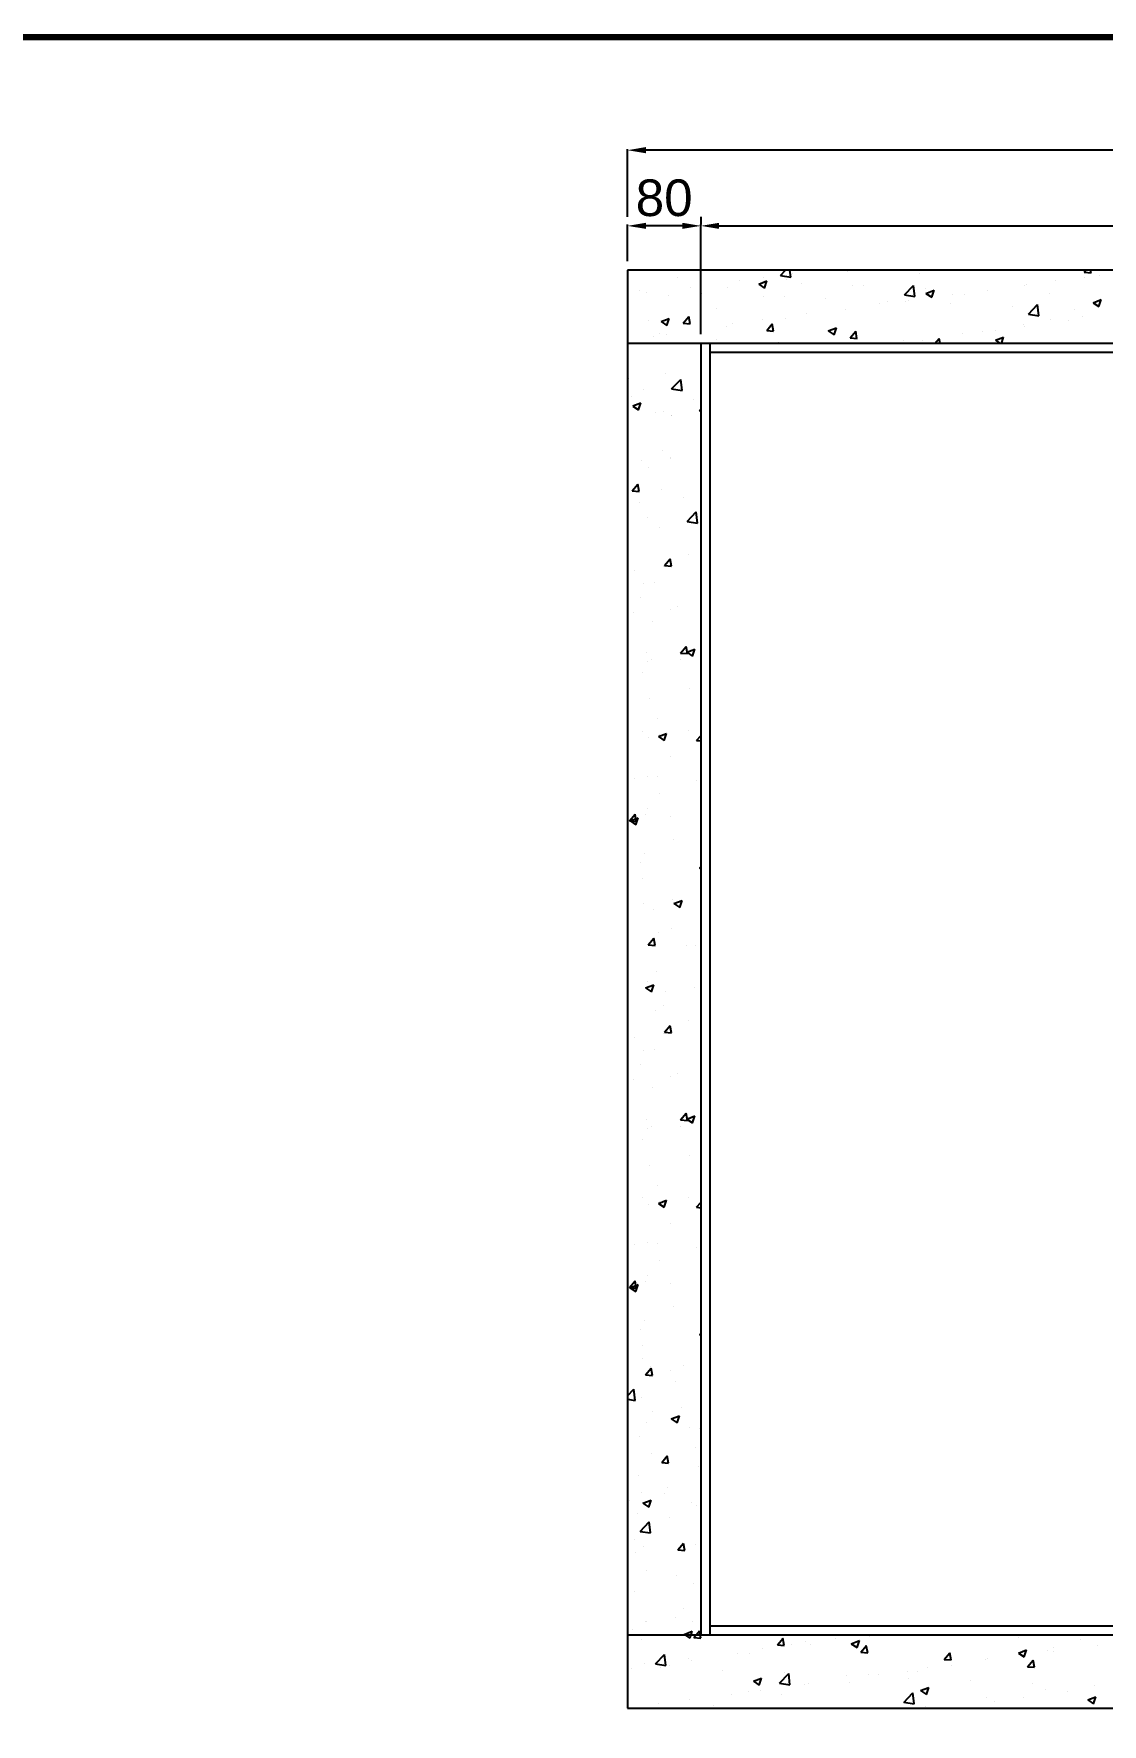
# Model space of a CAD drawing. Header units: millimetres. Extents: x 11916 to 17892, y -30913 to -26687.
# Drawn here: x 14371 to 15538, y -28671 to -26826 of the extents above; entities that cross this region are included whole.
import ezdxf

# ---------------------------------------------------------------- set-up
doc = ezdxf.new("R2010")
doc.units = ezdxf.units.MM
doc.layers.add('LAYOUT', color=7, linetype='Continuous')
doc.layers.add('받침틀', color=251, linetype='Continuous')
doc.styles.get("Standard").update_dxf_attribs({"font": 'arial.ttf'})
doc.dimstyles.new('ISO-25', dxfattribs={"dimtxt": 40, "dimasz": 20, "dimexe": 1.25, "dimexo": 10, "dimgap": 10, "dimtad": 1, "dimdec": 0, "dimtxsty": 'Standard', "dimcen": 2.5, "dimclrd": 3, "dimclre": 3, "dimclrt": 3, "dimadec": 0, "dimazin": 0, "dimtfac": 1, "dimtdec": 0, "dimtmove": 0, "dimatfit": 3, "dimfxl": 0, "dimarcsym": 0})

# ---------------------------------------------------------------- blocks, each defined once
blk = doc.blocks.new('*D33')
at = {"color": 3, "lineweight": -2, "transparency": 16777216}
for p, q in [((15019.4, -27073.6), (15019.4, -27033.9)), ((15079.4, -27035.2), (15039.4, -27035.2)), ((15099.4, -27153.6), (15099.4, -27033.9))]:
    blk.add_line(p, q, dxfattribs=at)
at = {"color": 3, "transparency": 16777216}
for points in [[(15039.4, -27031.9), (15039.4, -27038.5), (15019.4, -27035.2)], [(15079.4, -27031.9), (15079.4, -27038.5), (15099.4, -27035.2)]]:
    blk.add_solid(points, dxfattribs=at)
at = {"layer": 'Defpoints', "color": 0, "transparency": 16777216}
for p in [(15019.4, -27035.2), (15019.4, -27083.6), (15099.4, -27163.6)]:
    blk.add_point(p, dxfattribs=at)
at = {"color": 3, "transparency": 16777216, "insert": (15059.4, -27004.8), "char_height": 40, "attachment_point": 5}
blk.add_mtext('80', dxfattribs=at)
blk = doc.blocks.new('*D34')
at = {"color": 3, "lineweight": -2, "transparency": 16777216}
for p, q in [((15099.4, -27025.2), (15099.4, -27033.9)), ((15119.4, -27035.2), (16489.4, -27035.2)), ((16509.4, -27153.6), (16509.4, -27033.9))]:
    blk.add_line(p, q, dxfattribs=at)
at = {"color": 3, "transparency": 16777216}
for points in [[(15119.4, -27031.9), (15119.4, -27038.5), (15099.4, -27035.2)], [(16489.4, -27031.9), (16489.4, -27038.5), (16509.4, -27035.2)]]:
    blk.add_solid(points, dxfattribs=at)
at = {"layer": 'Defpoints', "color": 0, "transparency": 16777216}
for p in [(15099.4, -27035.2), (16509.4, -27035.2), (16509.4, -27163.6)]:
    blk.add_point(p, dxfattribs=at)
at = {"color": 3, "transparency": 16777216, "insert": (15804.4, -27004.8), "char_height": 40, "attachment_point": 5}
blk.add_mtext('1410', dxfattribs=at)
blk = doc.blocks.new('*D31')
at = {"color": 3, "lineweight": -2, "transparency": 16777216}
for p, q in [((15019.4, -27025.2), (15019.4, -26951.3)), ((16569.4, -26952.6), (15039.4, -26952.6)), ((16589.4, -27025.2), (16589.4, -26951.3))]:
    blk.add_line(p, q, dxfattribs=at)
at = {"color": 3, "transparency": 16777216}
for points in [[(15039.4, -26949.2), (15039.4, -26955.9), (15019.4, -26952.6)], [(16569.4, -26949.2), (16569.4, -26955.9), (16589.4, -26952.6)]]:
    blk.add_solid(points, dxfattribs=at)
at = {"layer": 'Defpoints', "color": 0, "transparency": 16777216}
for p in [(15019.4, -26952.6), (15019.4, -27035.2), (16589.4, -27035.2)]:
    blk.add_point(p, dxfattribs=at)
at = {"color": 3, "transparency": 16777216, "insert": (15804.4, -26922.1), "char_height": 40, "attachment_point": 5}
blk.add_mtext('1570', dxfattribs=at)

msp = doc.modelspace()

# ---------------------------------------------------------------- linework, layer by layer
at = {"linetype": 'Continuous'}
for p, q in [((15073.6, -27092), (15073.6, -27092)), ((15167.9, -27091.5), (15167.9, -27091.5)), ((15186.3, -27089.5), (15192, -27083.6)), ((15186.3, -27089.5), (15197.6, -27091.2)), ((15197.6, -27091.2), (15196.7, -27083.6)), ((15199.7, -27087.3), (15199.7, -27087.3)), ((15259.1, -27084.8), (15259.1, -27084.8)), ((15338.6, -27087.3), (15338.6, -27087.3)), ((15518.1, -27091.5), (15518.1, -27091.5)), ((15518.2, -27085.9), (15520.1, -27083.6)), ((15518.2, -27085.9), (15525.7, -27086.6)), ((15525.7, -27086.6), (15525.1, -27083.6)), ((15534.6, -27088.9), (15534.6, -27088.9)), ((15032.6, -27106.2), (15032.6, -27106.2)), ((15039.6, -27108.4), (15039.6, -27108.4)), ((15063.8, -27111.4), (15063.8, -27111.4)), ((15087.7, -27102.1), (15087.7, -27102.1)), ((15100.4, -27109), (15100.4, -27109)), ((15129, -27102.4), (15129, -27102.4)), ((15141.4, -27094.8), (15141.4, -27094.8)), ((15162.8, -27098.8), (15171.7, -27095.4)), ((15162.8, -27098.8), (15169.1, -27103.1)), ((15168.2, -27111.9), (15168.2, -27111.9)), ((15169.1, -27103.1), (15171.7, -27095.4)), ((15193.2, -27094.3), (15193.2, -27094.3)), ((15209.2, -27097.7), (15209.2, -27097.7)), ((15264.6, -27100), (15264.6, -27100)), ((15277, -27100.6), (15277, -27100.6)), ((15321.9, -27110.5), (15331.8, -27100.2)), ((15321.9, -27110.5), (15333.2, -27112.2)), ((15333.2, -27112.3), (15331.8, -27100.2)), ((15344.8, -27103.4), (15344.8, -27103.4)), ((15345.3, -27109), (15354.2, -27105.5)), ((15345.3, -27109), (15351.6, -27113.2)), ((15351.6, -27113.2), (15354.2, -27105.6)), ((15374.5, -27110), (15374.5, -27110)), ((15387, -27110), (15387, -27110)), ((15412.6, -27106.3), (15412.6, -27106.3)), ((15452.9, -27100.4), (15452.9, -27100.4)), ((15454.7, -27099.4), (15454.7, -27099.4)), ((15480.4, -27109.1), (15480.4, -27109.1)), ((15486.5, -27095.3), (15486.5, -27095.3)), ((15116.4, -27125.5), (15116.4, -27125.5)), ((15190.5, -27112.8), (15190.5, -27112.8)), ((15214.4, -27131.1), (15214.4, -27131.1)), ((15236, -27114.7), (15236, -27114.7)), ((15257.6, -27127), (15257.6, -27127)), ((15294.6, -27120.5), (15294.6, -27120.5)), ((15303.8, -27117.6), (15303.8, -27117.6)), ((15322.8, -27118.1), (15322.8, -27118.1)), ((15326.4, -27116.3), (15326.4, -27116.3)), ((15371.6, -27120.5), (15371.6, -27120.5)), ((15439.4, -27123.3), (15439.4, -27123.3)), ((15457.4, -27131.5), (15467.3, -27121.2)), ((15468.7, -27133.3), (15467.3, -27121.2)), ((15507.1, -27126.2), (15507.1, -27126.2)), ((15527.8, -27119.1), (15536.7, -27115.7)), ((15527.8, -27119.1), (15534.2, -27123.4)), ((15534.2, -27123.4), (15536.7, -27115.7)), ((15042.4, -27138.2), (15042.4, -27138.2)), ((15056.1, -27139.8), (15065, -27136.3)), ((15056.1, -27139.8), (15062.4, -27144)), ((15062.4, -27144), (15065, -27136.3)), ((15080.3, -27141.6), (15086.4, -27134.3)), ((15080.3, -27141.6), (15087.9, -27142.3)), ((15087.9, -27142.3), (15086.4, -27134.3)), ((15127.5, -27144.7), (15127.5, -27144.7)), ((15134.5, -27141.6), (15134.5, -27141.6)), ((15166.3, -27137.4), (15166.3, -27137.4)), ((15171.4, -27149.6), (15177.5, -27142.3)), ((15179, -27150.2), (15177.5, -27142.3)), ((15191.6, -27136.6), (15191.6, -27136.6)), ((15238.6, -27149.9), (15247.5, -27146.5)), ((15244.9, -27154.2), (15247.5, -27146.5)), ((15421.3, -27149.5), (15421.3, -27149.5)), ((15451.4, -27142.7), (15451.4, -27142.7)), ((15453.1, -27145.4), (15453.1, -27145.4)), ((15457.4, -27131.5), (15468.7, -27133.3)), ((15481.5, -27137.7), (15481.5, -27137.7)), ((15501.2, -27139), (15501.2, -27139)), ((15516.6, -27133.8), (15516.6, -27133.8)), ((15048.3, -27156.5), (15048.3, -27156.5)), ((15054.3, -27152.2), (15054.3, -27152.2)), ((15062.3, -27153.6), (15062.3, -27153.6)), ((15116.1, -27159.4), (15116.1, -27159.4)), ((15171.4, -27149.6), (15179, -27150.2)), ((15183.9, -27162.2), (15183.9, -27162.2)), ((15238.6, -27149.9), (15244.9, -27154.2)), ((15262.5, -27157.5), (15268.6, -27150.2)), ((15262.5, -27157.5), (15270.1, -27158.2)), ((15270, -27158.2), (15268.6, -27150.3)), ((15321.3, -27160.4), (15321.3, -27160.4)), ((15333.4, -27163.1), (15333.4, -27163.1)), ((15341.1, -27160.1), (15341.1, -27160.1)), ((15355.2, -27163.6), (15359.7, -27158.2)), ((15360.7, -27163.6), (15359.7, -27158.2)), ((15385.4, -27152.2), (15385.4, -27152.2)), ((15407.4, -27150.4), (15407.4, -27150.4)), ((15421.1, -27160.1), (15430, -27156.7)), ((15421.1, -27160.1), (15426.3, -27163.6)), ((15427.7, -27163.6), (15430, -27156.7)), ((15020.9, -27202.3), (15020.9, -27202.3)), ((15060.7, -27195.9), (15060.7, -27195.9)), ((15067.6, -27213.2), (15077.5, -27202.9)), ((15078.9, -27215), (15077.5, -27202.9)), ((15023.6, -27221.4), (15023.6, -27221.4)), ((15037.1, -27214), (15037.1, -27214)), ((15067.6, -27213.2), (15078.9, -27214.9)), ((15025.2, -27231.8), (15034.1, -27228.4)), ((15025.2, -27231.9), (15031.5, -27236.1)), ((15031.5, -27236.1), (15034.1, -27228.4)), ((15050.4, -27238.5), (15050.4, -27238.5)), ((15059.2, -27238.2), (15059.2, -27238.2)), ((15067.7, -27241.8), (15067.7, -27241.8)), ((15091.4, -27224.3), (15091.4, -27224.3)), ((15097.9, -27237.1), (15099.4, -27235.4)), ((15097.9, -27237.1), (15099.4, -27237.3)), ((15067.5, -27241.8), (15067.5, -27241.8)), ((15034.3, -27291.9), (15034.3, -27291.9)), ((15057.6, -27280.5), (15057.6, -27280.5)), ((15066.1, -27287.7), (15066.1, -27287.7)), ((15066.1, -27288.8), (15066.1, -27288.8)), ((15042, -27299), (15042, -27299)), ((15024.5, -27324.7), (15030.6, -27317.4)), ((15024.5, -27324.7), (15032.1, -27325.4)), ((15032, -27325.4), (15030.5, -27317.4)), ((15056.1, -27322.7), (15056.1, -27322.7)), ((15080.7, -27331.4), (15080.7, -27331.4)), ((15032.6, -27337.8), (15032.6, -27337.8)), ((15084.5, -27357.9), (15094.4, -27347.6)), ((15095.8, -27359.7), (15094.4, -27347.6)), ((15041.4, -27353.7), (15041.4, -27353.7)), ((15054.6, -27365), (15054.6, -27365)), ((15084.5, -27357.9), (15095.8, -27359.7)), ((15059.1, -27407.4), (15059.1, -27407.4)), ((15059.7, -27406.1), (15065.8, -27398.8)), ((15059.7, -27406.1), (15067.3, -27406.8)), ((15067.3, -27406.8), (15065.8, -27398.8)), ((15086, -27393.5), (15086, -27393.5)), ((15027.3, -27411.6), (15027.3, -27411.6)), ((15036.4, -27426), (15036.4, -27426)), ((15048.4, -27424.5), (15048.4, -27424.5)), ((15033.9, -27441), (15033.9, -27441)), ((15025.7, -27457.5), (15025.7, -27457.5)), ((15066.8, -27453.9), (15066.8, -27453.9)), ((15073.8, -27451.2), (15073.8, -27451.2)), ((15046.8, -27466.8), (15046.8, -27466.8)), ((15077.3, -27501.6), (15083.4, -27494.4)), ((15084.9, -27502.3), (15083.4, -27494.4)), ((15084.1, -27500.8), (15093, -27497.4)), ((15090.4, -27505), (15093, -27497.4)), ((15040.4, -27501.3), (15040.4, -27501.3)), ((15041.2, -27511), (15041.2, -27511)), ((15045.3, -27509.1), (15045.3, -27509.1)), ((15077, -27508.7), (15077, -27508.7)), ((15077.3, -27501.6), (15084.9, -27502.3)), ((15084.1, -27500.8), (15090.4, -27505)), ((15036, -27522.9), (15036, -27522.9)), ((15043.8, -27551.3), (15043.8, -27551.3)), ((15087.2, -27540.8), (15087.2, -27540.8)), ((15051.7, -27573.3), (15051.7, -27573.3)), ((15036, -27586.8), (15036, -27586.8)), ((15053.2, -27592.9), (15062.1, -27589.4)), ((15053.8, -27590.9), (15053.8, -27590.9)), ((15059.5, -27597.1), (15062.1, -27589.5)), ((15085.6, -27586.7), (15085.6, -27586.7)), ((15094.9, -27597.2), (15099.4, -27591.9)), ((15042.2, -27593.6), (15042.2, -27593.6)), ((15053.2, -27592.9), (15059.5, -27597.1)), ((15094.9, -27597.2), (15099.4, -27597.6)), ((15066.4, -27614.7), (15066.4, -27614.7)), ((15020.4, -27641), (15020.4, -27641)), ((15027, -27638.2), (15027, -27638.2)), ((15040.7, -27635.9), (15040.7, -27635.9)), ((15052.1, -27636.8), (15052.1, -27636.8)), ((15094.8, -27641), (15094.8, -27641)), ((15053.8, -27655.2), (15053.8, -27655.2)), ((15021.5, -27684.7), (15027.6, -27677.4)), ((15021.5, -27684.7), (15029.1, -27685.4)), ((15022.3, -27685), (15031.2, -27681.5)), ((15029, -27685.4), (15027.6, -27677.4)), ((15028.6, -27689.2), (15031.2, -27681.5)), ((15039.1, -27678.2), (15039.1, -27678.2)), ((15040.9, -27671.8), (15040.9, -27671.8)), ((15066.8, -27680.6), (15066.8, -27680.6)), ((15022.3, -27685), (15028.6, -27689.2)), ((15037.6, -27720.4), (15037.6, -27720.4)), ((15069.5, -27705.6), (15069.5, -27705.6)), ((15033.4, -27730.7), (15033.4, -27730.7)), ((15098.1, -27736.1), (15099.4, -27735.6)), ((15098.1, -27736.1), (15099.4, -27737)), ((15035.6, -27747.6), (15035.6, -27747.6)), ((15036.7, -27774.8), (15036.7, -27774.8)), ((15068.2, -27770.8), (15068.2, -27770.8)), ((15070.1, -27775.1), (15079, -27771.7)), ((15070.1, -27775.1), (15076.4, -27779.3)), ((15076.4, -27779.3), (15079, -27771.7)), ((15047.3, -27781.5), (15047.3, -27781.5)), ((15042.1, -27820.2), (15048.2, -27812.9)), ((15049.6, -27820.9), (15048.2, -27812.9)), ((15053, -27807.3), (15053, -27807.3)), ((15067.2, -27802.7), (15067.2, -27802.7)), ((15042.1, -27820.2), (15049.7, -27820.9)), ((15083.9, -27821.1), (15083.9, -27821.1)), ((15094.1, -27821.1), (15094.1, -27821.1)), ((15051.5, -27849.6), (15051.5, -27849.6)), ((15039.2, -27867.2), (15048.1, -27863.8)), ((15039.2, -27867.2), (15045.5, -27871.4)), ((15041.6, -27859.8), (15041.6, -27859.8)), ((15045.5, -27871.4), (15048.1, -27863.8)), ((15092.5, -27867), (15092.5, -27867)), ((15059.2, -27886), (15059.2, -27886)), ((15060.7, -27871.2), (15060.7, -27871.2)), ((15049.9, -27891.9), (15049.9, -27891.9)), ((15086, -27903.1), (15086, -27903.1)), ((15027.3, -27921.2), (15027.3, -27921.2)), ((15059.1, -27917.1), (15059.1, -27917.1)), ((15059.7, -27915.7), (15065.8, -27908.4)), ((15059.7, -27915.7), (15067.3, -27916.4)), ((15067.3, -27916.4), (15065.8, -27908.5)), ((15036.4, -27935.6), (15036.4, -27935.6)), ((15048.4, -27934.1), (15048.4, -27934.1)), ((15033.9, -27950.6), (15033.9, -27950.6)), ((15073.8, -27960.8), (15073.8, -27960.8)), ((15025.7, -27967.2), (15025.7, -27967.2)), ((15046.8, -27976.4), (15046.8, -27976.4)), ((15066.8, -27963.5), (15066.8, -27963.5)), ((15040.4, -28010.9), (15040.4, -28010.9)), ((15077.3, -28011.3), (15083.4, -28004)), ((15077.3, -28011.3), (15084.9, -28011.9)), ((15084.9, -28011.9), (15083.4, -28004)), ((15084.1, -28010.4), (15093, -28007)), ((15084.1, -28010.4), (15090.4, -28014.7)), ((15090.4, -28014.7), (15093, -28007)), ((15036, -28032.6), (15036, -28032.6)), ((15041.2, -28020.6), (15041.2, -28020.6)), ((15045.3, -28018.7), (15045.3, -28018.7)), ((15077, -28018.4), (15077, -28018.4)), ((15087.2, -28050.4), (15087.2, -28050.4)), ((15043.8, -28061), (15043.8, -28061)), ((15051.7, -28082.9), (15051.7, -28082.9)), ((15036, -28096.4), (15036, -28096.4)), ((15042.2, -28103.2), (15042.2, -28103.2)), ((15053.2, -28102.5), (15062.1, -28099.1)), ((15053.2, -28102.5), (15059.5, -28106.8)), ((15053.8, -28100.5), (15053.8, -28100.5)), ((15059.5, -28106.8), (15062.1, -28099.1)), ((15085.6, -28096.3), (15085.6, -28096.3)), ((15094.9, -28106.8), (15099.4, -28101.5)), ((15094.9, -28106.8), (15099.4, -28107.2)), ((15066.4, -28124.3), (15066.4, -28124.3)), ((15040.7, -28145.5), (15040.7, -28145.5)), ((15020.4, -28150.6), (15020.4, -28150.6)), ((15027, -28147.8), (15027, -28147.8)), ((15052.1, -28146.4), (15052.1, -28146.4)), ((15094.8, -28150.7), (15094.8, -28150.7)), ((15040.9, -28181.5), (15040.9, -28181.5)), ((15053.8, -28164.9), (15053.8, -28164.9)), ((15021.5, -28194.4), (15027.6, -28187.1)), ((15021.5, -28194.4), (15029.1, -28195)), ((15022.3, -28194.6), (15031.2, -28191.2)), ((15022.3, -28194.6), (15028.6, -28198.9)), ((15029, -28195), (15027.6, -28187.1)), ((15028.6, -28198.9), (15031.2, -28191.2)), ((15039.1, -28187.8), (15039.1, -28187.8)), ((15066.8, -28190.2), (15066.8, -28190.2)), ((15069.5, -28215.2), (15069.5, -28215.2)), ((15037.6, -28230.1), (15037.6, -28230.1)), ((15033.4, -28240.3), (15033.4, -28240.3)), ((15098.1, -28245.7), (15099.4, -28245.2)), ((15098.1, -28245.7), (15099.4, -28246.6)), ((15035.6, -28257.2), (15035.6, -28257.2)), ((15036, -28272.4), (15036, -28272.4)), ((15039.1, -28289.9), (15045.2, -28282.6)), ((15039.1, -28289.9), (15046.7, -28290.6)), ((15044.8, -28280.1), (15044.8, -28280.1)), ((15046.6, -28290.6), (15045.2, -28282.6)), ((15066.1, -28285.1), (15066.1, -28285.1)), ((15080.2, -28279.8), (15080.2, -28279.8)), ((15019.4, -28312.6), (15026.2, -28305.5)), ((15027.6, -28317.6), (15026.2, -28305.5)), ((15071.6, -28297.2), (15071.6, -28297.2)), ((15019.4, -28316.3), (15027.6, -28317.6)), ((15034.5, -28314.6), (15034.5, -28314.6)), ((15046.8, -28329.9), (15046.8, -28329.9)), ((15078.6, -28325.7), (15078.6, -28325.7)), ((15019.5, -28344.7), (15019.5, -28344.7)), ((15040.5, -28342.3), (15040.5, -28342.3)), ((15067.2, -28337.8), (15076.1, -28334.4)), ((15067.2, -28337.8), (15073.5, -28342.1)), ((15073.5, -28342.1), (15076.1, -28334.4)), ((15087.3, -28347.5), (15087.3, -28347.5)), ((15098.1, -28348), (15098.1, -28348)), ((15032.9, -28356.9), (15032.9, -28356.9)), ((15045.2, -28375.8), (15045.2, -28375.8)), ((15056.7, -28385.4), (15062.8, -28378.1)), ((15056.7, -28385.4), (15064.3, -28386.1)), ((15064.3, -28386.1), (15062.8, -28378.1)), ((15093.3, -28369.5), (15093.3, -28369.5)), ((15031.4, -28399.2), (15031.4, -28399.2)), ((15096.6, -28390.2), (15096.6, -28390.2)), ((15035.2, -28418.1), (15035.2, -28418.1)), ((15059.9, -28419.6), (15059.9, -28419.6)), ((15062.6, -28412.4), (15062.6, -28412.4)), ((15021.6, -28426.6), (15021.6, -28426.6)), ((15029.9, -28441.5), (15029.9, -28441.5)), ((15036.3, -28429.9), (15045.2, -28426.5)), ((15036.3, -28429.9), (15042.6, -28434.2)), ((15042.6, -28434.2), (15045.2, -28426.5)), ((15089.4, -28429.5), (15089.4, -28429.5)), ((15095.1, -28432.5), (15095.1, -28432.5)), ((15033.1, -28460.6), (15043, -28450.3)), ((15044.4, -28462.3), (15043, -28450.3)), ((15065.7, -28445.9), (15065.7, -28445.9)), ((15026.5, -28469.7), (15026.5, -28469.7)), ((15033.1, -28460.6), (15044.4, -28462.3)), ((15037.3, -28477), (15037.3, -28477)), ((15074.3, -28480.9), (15080.5, -28473.6)), ((15081.9, -28481.6), (15080.4, -28473.7)), ((15093.5, -28474.8), (15093.5, -28474.8)), ((15028.3, -28483.7), (15028.3, -28483.7)), ((15074.3, -28480.9), (15081.9, -28481.6)), ((15040.1, -28503.1), (15040.1, -28503.1)), ((15073.3, -28509.2), (15073.3, -28509.2)), ((15026.8, -28526), (15026.8, -28526)), ((15092, -28517.1), (15092, -28517.1)), ((15080.4, -28544.8), (15080.4, -28544.8)), ((15025.2, -28568.3), (15025.2, -28568.3)), ((15039.4, -28559), (15039.4, -28559)), ((15039.9, -28559.3), (15039.9, -28559.3)), ((15071.7, -28555.1), (15071.7, -28555.1)), ((15081.2, -28573.1), (15090.1, -28569.7)), ((15088.8, -28573.6), (15090.1, -28569.7)), ((15090.4, -28559.4), (15090.4, -28559.4)), ((15094.4, -28573.6), (15098.1, -28569.2)), ((15098.9, -28573.6), (15098, -28569.2)), ((15034.9, -28578.9), (15034.9, -28578.9)), ((15081.2, -28573.1), (15081.9, -28573.6)), ((15081.9, -28573.6), (15087.5, -28577.4)), ((15087.5, -28577.4), (15088.8, -28573.6)), ((15092, -28576.5), (15094.4, -28573.6)), ((15092, -28576.5), (15099.6, -28577.1)), ((15099.5, -28577.1), (15098.9, -28573.6)), ((15166.6, -28588.3), (15166.6, -28588.3)), ((15183.1, -28584.4), (15189.2, -28577.1)), ((15183.1, -28584.4), (15190.6, -28585.1)), ((15190.6, -28585.1), (15189.1, -28577.2)), ((15198.3, -28584.1), (15198.3, -28584.1)), ((15213.4, -28581.3), (15213.4, -28581.3)), ((15219, -28584), (15219, -28584)), ((15246.4, -28577.8), (15246.4, -28577.8)), ((15263.7, -28583.3), (15272.6, -28579.9)), ((15263.7, -28583.3), (15270.1, -28587.6)), ((15270.1, -28587.6), (15272.6, -28579.9)), ((15274.1, -28592.4), (15280.3, -28585.1)), ((15281.7, -28593.1), (15280.2, -28585.1)), ((15284.2, -28575), (15284.2, -28575)), ((15446.1, -28576.1), (15446.1, -28576.1)), ((15484.1, -28587.6), (15484.1, -28587.6)), ((15513.9, -28579), (15513.9, -28579)), ((15533.2, -28585.7), (15533.2, -28585.7)), ((15038.2, -28605.2), (15038.2, -28605.2)), ((15050, -28605.3), (15059.9, -28595)), ((15050, -28605.3), (15061.3, -28607.1)), ((15061.2, -28607.1), (15059.8, -28595)), ((15065.3, -28606.8), (15065.3, -28606.8)), ((15086.3, -28598.9), (15086.3, -28598.9)), ((15088.9, -28601.6), (15088.9, -28601.6)), ((15139.4, -28594), (15139.4, -28594)), ((15153, -28593.5), (15153, -28593.5)), ((15274.1, -28592.4), (15281.7, -28593.1)), ((15365.2, -28600.4), (15371.4, -28593.1)), ((15365.2, -28600.4), (15372.8, -28601)), ((15372.8, -28601.1), (15371.3, -28593.1)), ((15373.1, -28606.8), (15373.1, -28606.8)), ((15410.1, -28600.4), (15410.1, -28600.4)), ((15412.8, -28599.7), (15412.8, -28599.7)), ((15446.3, -28593.5), (15455.1, -28590.1)), ((15446.3, -28593.5), (15452.6, -28597.7)), ((15452.6, -28597.7), (15455.1, -28590.1)), ((15453.3, -28596.2), (15453.3, -28596.2)), ((15456.3, -28608.4), (15462.5, -28601.1)), ((15463.9, -28609), (15462.4, -28601.1)), ((15478, -28590.7), (15478, -28590.7)), ((15485.1, -28592), (15485.1, -28592)), ((15023.7, -28610.6), (15023.7, -28610.6)), ((15055.1, -28609.3), (15055.1, -28609.3)), ((15122.9, -28612.2), (15122.9, -28612.2)), ((15157, -28624.3), (15165.9, -28620.8)), ((15157, -28624.3), (15163.3, -28628.5)), ((15163.3, -28628.5), (15165.9, -28620.9)), ((15185.5, -28626.3), (15195.4, -28616)), ((15190.7, -28615), (15190.7, -28615)), ((15196.8, -28628.1), (15195.4, -28616)), ((15258.5, -28617.9), (15258.5, -28617.9)), ((15261.9, -28625.8), (15261.9, -28625.8)), ((15282.7, -28617.3), (15282.7, -28617.3)), ((15293.2, -28617.3), (15293.2, -28617.3)), ((15325, -28613.1), (15325, -28613.1)), ((15326.3, -28620.8), (15326.3, -28620.8)), ((15336, -28613.1), (15336, -28613.1)), ((15346.8, -28609.2), (15346.8, -28609.2)), ((15394.1, -28623.6), (15394.1, -28623.6)), ((15456.3, -28608.4), (15463.9, -28609)), ((15087.3, -28643.9), (15087.3, -28643.9)), ((15133.1, -28638.4), (15133.1, -28638.4)), ((15151.5, -28635.8), (15151.5, -28635.8)), ((15164.9, -28634.2), (15164.9, -28634.2)), ((15185.5, -28626.3), (15196.8, -28628.1)), ((15187.9, -28638.5), (15187.9, -28638.5)), ((15213, -28627.9), (15213, -28627.9)), ((15217.4, -28626.3), (15217.4, -28626.3)), ((15321, -28647.4), (15330.9, -28637.1)), ((15332.3, -28649.1), (15330.9, -28637.1)), ((15339.5, -28634.4), (15348.4, -28631)), ((15339.5, -28634.4), (15345.9, -28638.7)), ((15345.9, -28638.7), (15348.4, -28631)), ((15411.2, -28641.9), (15411.2, -28641.9)), ((15451.7, -28642.1), (15451.7, -28642.1)), ((15461.9, -28626.5), (15461.9, -28626.5)), ((15476.4, -28633), (15476.4, -28633)), ((15499.8, -28635.8), (15499.8, -28635.8)), ((15522.1, -28644.6), (15531, -28641.2)), ((15528.4, -28648.9), (15531, -28641.2)), ((15529.7, -28629.4), (15529.7, -28629.4)), ((15022.1, -28652.8), (15022.1, -28652.8)), ((15052.9, -28648.9), (15052.9, -28648.9)), ((15113.8, -28651.2), (15113.8, -28651.2)), ((15321, -28647.3), (15332.3, -28649.1)), ((15345.3, -28651.5), (15345.3, -28651.5)), ((15419.9, -28646.3), (15419.9, -28646.3)), ((15522.1, -28644.6), (15528.4, -28648.9))]:
    msp.add_line(p, q, dxfattribs=at)
at = {"layer": 'LAYOUT', "const_width": 7.11}
msp.add_lwpolyline([(12058, -30770.7), (17749.8, -30770.7), (17749.8, -26829.1), (12058, -26829.1)], close=True, dxfattribs=at)
at = {"layer": '받침틀'}
for p, q in [((15019.4, -27083.6), (15019.4, -28653.6)), ((16589.4, -27083.6), (15019.4, -27083.6)), ((16589.4, -27163.6), (15019.4, -27163.6)), ((15099.4, -27163.6), (15099.4, -28573.6)), ((15109.4, -27163.6), (15109.4, -28573.6)), ((16499.4, -27173.6), (15109.4, -27173.6)), ((15109.4, -28563.6), (16499.4, -28563.6)), ((15019.4, -28573.6), (16589.4, -28573.6)), ((15019.4, -28653.6), (16589.4, -28653.6))]:
    msp.add_line(p, q, dxfattribs=at)

# ---------------------------------------------------------------- dimensions: what is measured, and where the dimension line sits
for base, p1, p2, picture, middle in [((15019.4, -26952.6), (16589.4, -27035.2), (15019.4, -27035.2), '*D31', (15804.4, -26922.1)), ((15019.4, -27035.2), (15099.4, -27163.6), (15019.4, -27083.6), '*D33', (15059.4, -27004.8)), ((16509.4, -27035.2), (15099.4, -27035.2), (16509.4, -27163.6), '*D34', (15804.4, -27004.8))]:
    dim = msp.add_linear_dim(base=base, p1=p1, p2=p2, dimstyle='ISO-25')
    dim.commit()
    dim.dimension.update_dxf_attribs({"geometry": picture, "text_midpoint": middle})

doc.saveas('drawing.dxf')
